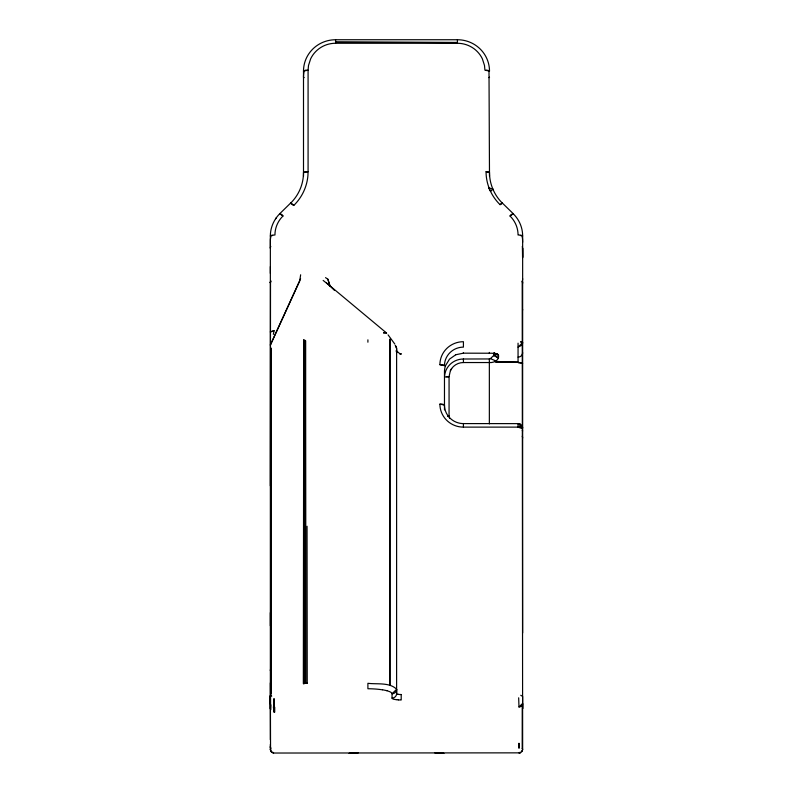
<?xml version="1.0" encoding="UTF-8"?>
<svg xmlns="http://www.w3.org/2000/svg" width="793" height="793" viewBox="0 0 793 793"><rect width="100%" height="100%" fill="white"/><g stroke="black" fill="none" stroke-linecap="round" stroke-linejoin="round"><path stroke-width="1.19" d="M270.354 682.882L270.552 750.555M270.354 670.65L270.354 669.718M270.354 625.826L270.354 235.967C270.334 227.641 273.922 219.502 279.8 213.664L290.565 203.127M271.414 348.335L270.829 693.568L270.829 349.961L271.414 348.335L271.186 693.3M274.725 712.134L274.735 707.178M303.471 683.715L303.669 340.068L303.987 683.586L303.471 683.715L303.669 340.068L303.977 651.112M305.345 340.455L305.662 683.368L305.662 340.742L304.601 340.286L304.899 683.437L304.284 683.536L304.601 340.286L303.888 340.088M444.476 409.862L444.476 371.689A18.933 18.517 0.8 0 1 445.507 365.672M493.91 355.869L493.93 352.845M496.983 353.579L498.51 355.076C499.63 360.151 493.702 363.006 489.35 362.54L463.419 362.54A14.353 14.046 0.1 0 0 451.653 368.527L450.404 370.648L449.066 376.576L449.066 415.988L449.601 418.357M520.149 752.854L273.674 753.033L272.177 752.527M522.2 748.8L522.23 706.028M270.354 703.391L270.373 695.332M522.637 279.532L522.646 278.66M270.354 708.684L270.373 703.728M522.646 248.298L522.577 257.457L522.389 246.831A4.58 4.5 2.7 0 0 522.25 246.484M270.373 703.708L270.413 695.639M270.373 708.992L270.482 695.947L270.582 704.62L270.413 704.035M493.93 353.301L493.682 355.482L490.064 358.951L463.419 359.011A18.933 18.536 0.1 0 0 444.556 375.922M522.646 342.655L522.448 343.944A4.312 4.223 0.3 0 1 521.764 345.282L518.057 347.136L522.646 342.655L521.675 342.07A4.58 0.952 0 0 0 520.545 341.862L521.675 342.07M520.446 752.735L521.972 751.486L522.646 749.643L522.2 281.109M270.8 748.8L270.354 749.454M520.763 695.273L522.646 696.413L522.646 708.684L522.646 703.391L518.979 706.979L518.672 697.8M270.79 280.821A4.58 4.58 0 0 0 270.512 281.574L270.354 485.881M270.373 282.913L270.423 282.268M270.413 282.635L270.631 281.495M300.646 274.784L299.714 281.009L270.363 345.223A4.58 3.202 0.3 0 1 270.76 344.033L300.577 278.69M270.839 236.601L270.651 237.801A11.31 4.223 -84.9 0 0 270.443 238.98A11.37 3.975 -84.9 0 0 270.373 240.408A11.112 3.529 -85 0 0 270.373 241.201L270.354 248.298A4.58 4.51 2.3 0 1 270.79 246.385M279.751 213.783L282.992 215.993A27.487 26.893 0.5 0 0 274.943 235.006A4.58 0.962 0 0 0 270.354 235.967L272.653 235.481M520.129 424.067A4.322 4.233 -0.5 0 0 518.681 423.631L463.419 423.591A18.982 18.566 0 0 1 458.523 422.947C452.575 421.44 447.52 416.88 445.507 411.081A18.943 18.526 -0.1 0 1 444.476 405.064L439.897 404.113A23.522 23.007 0 0 0 463.419 427.12L518.057 427.12C524.094 429.945 523.34 426.168 520.129 424.077M455.806 354.729L463.419 353.172L491.719 353.232A9.159 1.844 0.2 0 1 498.51 355.076A4.58 4.49 -0.5 0 1 496.329 354.54L494.673 353.044L494.386 354.57L496.22 356.503A4.56 4.471 -1.1 0 0 497.489 356.999L498.51 357.108M273.337 334.359L274.1 330.74L270.572 331.633A4.589 1.328 0.1 0 0 270.354 332.039L274.1 330.74M270.512 282.12L270.79 281.119M445.507 365.672L449.482 359.15L455.777 354.749M450.404 370.648L451.663 368.527M275.627 218.779L276.499 217.54M511.118 214.972L511.376 214.744A4.54 0.654 -45.5 0 1 512.07 214.209M520.347 235.481L522.646 235.967L521.427 235.313A4.58 0.962 0 0 0 518.057 234.996A27.487 26.883 0.4 0 0 510.008 216.003L513.249 213.783A32.067 31.373 0 0 1 522.646 235.967L522.646 633.002M487.467 171.853A4.58 0.912 0.3 0 0 486.059 171.724A47.679 46.638 0 0 0 500.076 204.673L502.475 203.246C494.317 195.276 489.489 184.026 489.499 172.606A4.58 0.912 0.3 0 0 488.151 171.972L487.546 171.833M279.8 213.664L280.058 213.674A4.57 0.694 46 0 1 280.851 214.11M519.584 752.498L520.377 752.27M519.94 752.914L519.009 753.023M306.931 70.399L303.501 71.112L303.501 176.165M305.89 171.774A4.58 0.952 0 0 1 308.08 171.655L307.932 175.412A48.869 47.798 0 0 1 293.767 205.456L290.525 203.246A44.279 43.318 0 0 0 303.491 172.606L308.08 171.655L308.08 70.161L308.497 65.492L310.658 58.801A27.487 26.903 0 0 1 335.568 43.258L457.432 43.278A27.487 26.903 0 0 1 482.352 58.801L484.503 65.492L484.919 70.161L486.862 70.25A4.58 0.962 -0.2 0 1 489.499 71.112A32.067 31.373 -0.1 0 0 457.432 39.739L335.568 39.749A32.067 31.363 -0.3 0 0 303.501 71.112A4.58 0.971 0.8 0 1 303.818 70.726M446.776 377.052L449.066 376.576A4.589 0.971 0.2 0 0 445.26 376.982A4.589 0.962 0.4 0 0 444.843 377.121M304.284 683.536L304.899 683.437M305.573 70.319L305.265 70.369A4.58 0.952 0 0 0 303.897 70.736M518.979 706.979L519.871 706.87A3.668 3.588 0.1 0 0 522.587 703.986M447.876 416.018L449.066 415.988M518.057 357.108L519.187 356.969A4.58 4.48 -0.2 0 0 522.646 352.627M307.228 683.308L306.435 683.328L307.228 683.308L307.05 526.245M497.37 361.608L495.357 361.41L503.793 361.757M335.568 42.148L457.432 42.515L335.568 42.207M497.915 362.104L518.057 362.163L494.941 361.588L503.991 361.905M497.528 361.608L494.941 361.588L497.647 361.618M518.057 343.181L518.057 362.54L519.187 362.57M396.361 350.724L400.009 353.886L401.199 353.916M400.009 694.529L399.632 694.499A4.599 0.922 0.1 0 1 398.274 694.301M442.078 404.232L443.138 404.39A4.58 0.952 0.1 0 1 444.476 405.064M273.585 752.993L273.06 752.894M396.183 699.684L394.458 699.376M398.255 694.341L397.828 694.252A4.599 0.922 0.1 0 1 396.609 693.578L396.619 348.642L395.271 345.47A4.58 4.48 -0.1 0 1 396.619 348.642L396.619 352.964A4.589 4.48 0.2 0 0 396.113 350.932M522.22 748.8L522.637 749.028A3.658 3.658 0 0 1 522.101 750.793M486.069 70.399L489.499 71.112M518.057 362.54L522.646 363.491A4.58 0.952 0.9 0 0 521.963 363.055M439.897 364.701L444.476 365.662A18.933 18.526 -0.1 0 1 445.507 359.645C447.52 353.847 452.585 349.277 458.523 347.77A18.973 18.556 0.1 0 1 463.419 347.126L463.419 341.704A23.522 22.997 0 0 0 452.228 344.479A23.512 23.027 0.7 0 0 439.897 364.701A4.589 1.001 -0.2 0 1 444.486 365.672M382.732 689.801L386.944 690.683M486.109 171.694L489.499 172.606M273.129 752.438L272.227 752.081M490.768 358.783L496.111 361.033M493.682 355.482L498.45 358.059M271.365 751.883L272.177 752.557M325.526 277.639L327.876 279.205L330.057 285.966M323.167 280.435L329.888 285.837L327.876 279.205M326.518 282.962L386.379 332.872M281.882 214.972L281.624 214.744A4.55 0.664 45.5 0 0 280.92 214.199M518.057 423.591L522.646 428.071M502.425 203.127L513.2 213.664M329.928 285.946L334.349 290.268M522.577 427.913L520.872 427.318A4.54 0.962 -0.1 0 0 518.394 427.11L522.627 427.685L518.057 427.12L518.057 423.492M270.671 750.832L271.434 751.972M388.074 334.854L394.855 344.122M270.879 750.773L270.373 749.207M270.71 750.941L270.492 750.327M522.349 281.456L522.577 282.556M271.196 694.708L271.652 696.264M493.999 353.4L494.723 355.145L494.673 353.044M522.161 236.601L522.349 237.801A11.31 4.213 84.9 0 1 522.537 238.98A11.37 3.915 84.9 0 1 522.547 240.001A11.112 3.519 85 0 1 522.617 241.191L522.646 242.271M489.003 71.707L489.499 176.165M493.87 354.412L493.91 355.314M270.373 749.722L270.354 744.409M522.646 283.309L522.389 281.267A4.58 4.58 0 0 0 522.26 280.92M270.512 281.574L270.423 282.923L270.423 282.011M522.627 247.902L522.627 257.834M522.646 309.528L522.646 310.063M270.998 349.891L271.087 521.635M489.35 352.419L489.35 353.262M489.35 358.912L489.35 423.898M463.419 352.528L463.419 353.262M463.419 358.912L463.419 362.54M463.419 423.492L463.419 427.12M457.432 39.65L457.432 43.278M434.832 752.934L443.971 753.35A4.58 4.58 0 0 1 442.157 752.963M401.199 694.559L401.199 699.991A9.189 1.893 0 0 1 398.235 699.892M394.349 699.396A9.169 1.923 -0.3 0 1 392.039 698.088L392.039 693.756L396.619 689.276C389.769 682.158 377.032 684.458 367.902 683.308L367.902 688.74A24.127 4.946 0.1 0 1 382.543 689.851M367.902 339.83L367.902 342.209M358.168 752.934L349.039 753.35A4.58 4.58 0 0 0 350.843 752.963M335.568 39.65L335.568 43.278M270.354 266.567L270.354 273.387M270.354 612.642L270.354 739.74M290.525 203.246A4.589 0.674 45.6 0 1 293.777 205.466M522.25 430.599A4.58 0.952 0 0 1 522.646 430.986M521.259 362.768A4.589 0.981 -0.4 0 1 522.171 363.025M519.237 362.53A4.58 0.991 -0.3 0 1 520.981 362.708M522.26 436.239A4.58 4.48 0.3 0 1 522.637 438.043M401.199 694.519A4.599 0.922 0.1 0 1 400.059 694.49M308.08 70.2A4.589 0.882 -0.1 0 0 307 70.23A4.58 0.952 0 0 0 305.682 70.309M303.501 172.606A4.589 0.991 0.3 0 1 305.82 171.744M500.096 204.634A4.589 0.684 -45.7 0 1 502.465 203.246M386.796 690.713A24.127 4.946 0.1 0 1 392.029 693.736L392.832 693.697A4.58 4.5 1.2 0 0 395.796 691.853A4.58 4.48 -3.2 0 0 396.619 689.276L396.619 693.607A4.58 4.471 -1 0 1 393.219 697.919A4.56 4.451 -0.2 0 1 392.039 698.078M512.149 214.11A4.58 0.694 -45.9 0 1 513.23 213.793M510.008 215.944A4.599 0.704 -45.7 0 1 511.168 214.883M447.48 416.038A4.58 0.962 0.1 0 1 447.867 416.018M281.832 214.883A4.599 0.704 45.7 0 1 282.992 215.944M489.499 77.149A4.58 0.962 0.5 0 1 488.954 77.635M439.897 404.172A4.589 0.882 0.4 0 1 441.949 404.271M304.205 77.615A4.58 0.932 0.4 0 1 303.501 77.149A32.077 31.373 0 0 1 303.937 71.985M401.199 353.956A4.599 1.011 -0.1 0 1 399.979 353.916M398.314 699.832A9.159 1.844 0.2 0 1 396.322 699.644M521.784 751.239A3.727 3.727 0 0 1 521.437 751.595M274.021 706.979L274.021 712.243L273.387 706.92L273.991 706.979L274.021 698.603L274.021 706.979M389.898 339.275L389.878 685.449L389.898 339.275M270.363 746.748L270.403 747.293L270.354 746.768M270.463 747.373L270.671 748.205L270.463 747.373M270.7 704.908L270.582 709.894L270.7 704.908M492.909 189.17L490.57 191.4L488.617 187.753L492.909 189.17M383.673 332.891L386.657 333.199A4.589 2.577 -49.8 0 0 384.555 332.574L383.673 332.891M519.009 748.057L518.979 743.358L519.009 748.057"/></g></svg>
